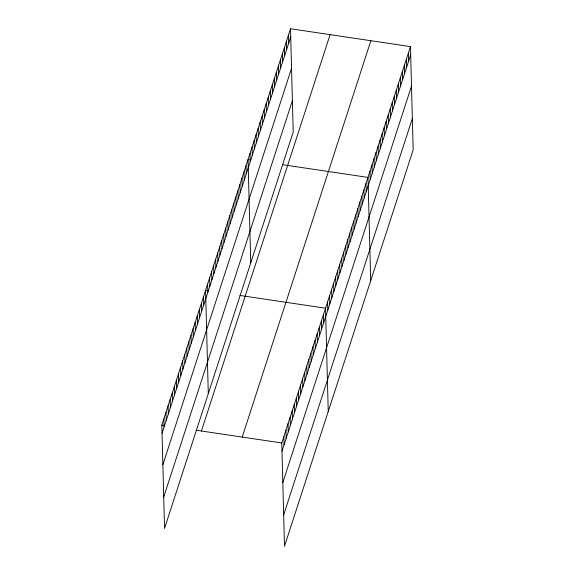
<?xml version="1.0" encoding="UTF-8"?>
<svg xmlns="http://www.w3.org/2000/svg" width="575" height="575" viewBox="0 0 575 575"><rect width="100%" height="100%" fill="white"/><g stroke="black" fill="none" stroke-linecap="round" stroke-linejoin="round"><path stroke-width="0.86" d="M290.512 28.75L293.214 132.034L164.536 528.396L161.834 425.119L290.512 28.75L410.464 46.604L413.166 149.881L284.488 546.25L281.786 442.966L410.464 46.604M162.042 433.277L290.72 36.908M162.869 464.665L291.547 68.303M163.71 497.008L292.395 100.639M201.415 431.006L330.093 34.644M242.204 437.079L370.882 40.71M282.002 451.123L410.679 54.762M282.821 482.518L411.499 86.149M283.669 514.862L412.347 118.493M250.686 159.943L248.048 159.548L250.75 262.832M282.354 164.658L368 177.402L370.702 280.686M208.222 290.742L205.584 290.353L208.287 393.638M239.89 295.457L325.536 308.2L328.239 411.484M161.834 425.119L164.472 425.507M196.14 430.222L281.786 442.966M408.444 52.828L408.66 60.986M406.417 59.06L406.633 67.218M404.397 65.284L404.613 73.442M402.378 71.516L402.593 79.673M400.351 77.747L400.567 85.905M398.331 83.972L398.547 92.129M396.312 90.203L396.527 98.361M394.285 96.427L394.5 104.585M392.265 102.659L392.481 110.817M390.245 108.891L390.461 117.048M388.218 115.115L388.434 123.273M386.199 121.347L386.414 129.504M384.179 127.571L384.395 135.729M382.152 133.803L382.368 141.96M380.132 140.027L380.348 148.192M378.113 146.258L378.328 154.416M376.086 152.49L376.302 160.648M374.066 158.714L374.282 166.872M372.047 164.946L372.262 173.104M370.02 171.17L370.235 179.328M365.98 183.633L366.196 191.791M363.953 189.858L364.169 198.016M361.934 196.089L362.149 204.247M359.914 202.314L360.13 210.472M357.887 208.545L358.103 216.703M355.868 214.777L356.083 222.935M353.848 221.001L354.063 229.159M351.821 227.233L352.037 235.391M349.801 233.457L350.017 241.615M347.782 239.689L347.997 247.847M345.755 245.913L345.97 254.078M343.735 252.145L343.951 260.303M341.715 258.376L341.931 266.534M339.688 264.601L339.904 272.758M337.669 270.832L337.884 278.99M335.649 277.057L335.865 285.214M333.622 283.288L333.838 291.446M331.603 289.52L331.818 297.678M329.583 295.744L329.791 303.902M327.556 301.976L327.772 310.133M323.452 314.618L323.668 322.776M321.368 321.037L321.583 329.195M319.29 327.455L319.499 335.613M317.206 333.874L317.414 342.032M315.122 340.292L315.337 348.45M313.037 346.703L313.253 354.861M310.953 353.122L311.168 361.28M308.868 359.54L309.084 367.698M306.784 365.959L307 374.117M304.707 372.377L304.915 380.535M302.623 378.796L302.831 386.953M300.538 385.214L300.754 393.372M298.454 391.625L298.669 399.783M288.485 34.982L288.7 43.139M296.369 398.044L296.585 406.202M286.465 41.206L286.681 49.364M294.285 404.462L294.501 412.62M284.445 47.438L284.654 55.595M292.201 410.881L292.416 419.038M282.418 53.662L282.634 61.82M290.116 417.299L290.332 425.457M280.399 59.893L280.614 68.051M288.039 423.717L288.248 431.875M278.379 66.125L278.588 74.283M285.955 430.129L286.163 438.294M276.352 72.349L276.568 80.507M283.87 436.547L284.086 444.705M274.332 78.581L274.548 86.739M272.313 84.805L272.521 92.963M270.286 91.037L270.502 99.195M268.266 97.261L268.482 105.426M266.247 103.493L266.455 111.651M264.22 109.724L264.435 117.882M262.2 115.949L262.416 124.107M260.18 122.18L260.389 130.338M258.153 128.405L258.369 136.562M256.134 134.636L256.349 142.794M254.114 140.868L254.322 149.026M252.087 147.092L252.303 155.25M250.068 153.324L250.283 161.482M246.021 165.78L246.237 173.938M244.001 172.011L244.217 180.169M241.982 178.236L242.19 186.393M239.955 184.467L240.17 192.625M237.935 190.692L238.151 198.849M235.915 196.923L236.124 205.081M233.888 203.147L234.104 211.312M231.869 209.379L232.084 217.537M229.849 215.611L230.057 223.768M227.822 221.835L228.038 229.993M225.803 228.067L226.018 236.224M223.783 234.291L223.991 242.449M221.756 240.522L221.972 248.68M219.736 246.754L219.952 254.912M217.717 252.978L217.925 261.136M215.69 259.21L215.905 267.368M213.67 265.434L213.886 273.592M211.65 271.666L211.859 279.824M209.623 277.897L209.839 286.055M207.604 284.122L207.819 292.28M203.5 296.772L203.708 304.93M201.415 303.183L201.631 311.341M199.331 309.602L199.547 317.759M197.247 316.02L197.462 324.178M195.162 322.438L195.378 330.596M193.078 328.857L193.293 337.015M191.001 335.275L191.209 343.433M188.916 341.687L189.125 349.852M186.832 348.105L187.048 356.263M184.748 354.523L184.963 362.681M182.663 360.942L182.879 369.1M180.579 367.36L180.794 375.518M178.494 373.779L178.71 381.937M176.417 380.197L176.626 388.355M174.333 386.608L174.541 394.766M172.248 393.027L172.464 401.185M170.164 399.445L170.38 407.603M168.08 405.864L168.295 414.022M165.995 412.282L166.211 420.44M163.911 418.701L164.127 426.858"/></g></svg>
